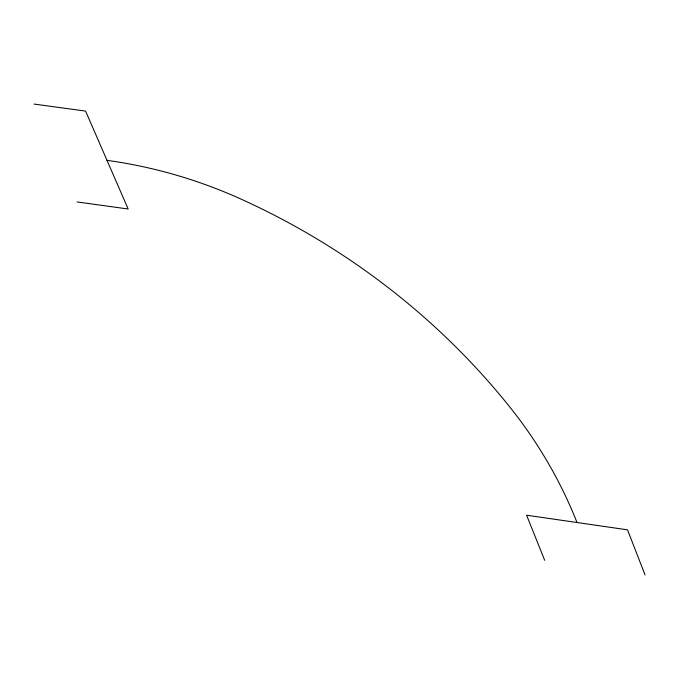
<?xml version="1.0" encoding="UTF-8"?>
<svg xmlns="http://www.w3.org/2000/svg" width="679" height="679" viewBox="0 0 679 679"><rect width="100%" height="100%" fill="white"/><g stroke="black" fill="none" stroke-linecap="round" stroke-linejoin="round"><path stroke-width="1.02" d="M33.95 104.057L85.588 111.093L128.17 209.013L77.092 201.935M544.668 560.277L526.607 515.2L627.532 529.841L645.05 574.943M577.006 522.507A453.733 421.447 22.6 0 0 509.997 407.247A669.46 603.538 26.4 0 0 241.775 199.439A457.4 425.19 28.9 0 0 107.002 160.354"/></g></svg>
